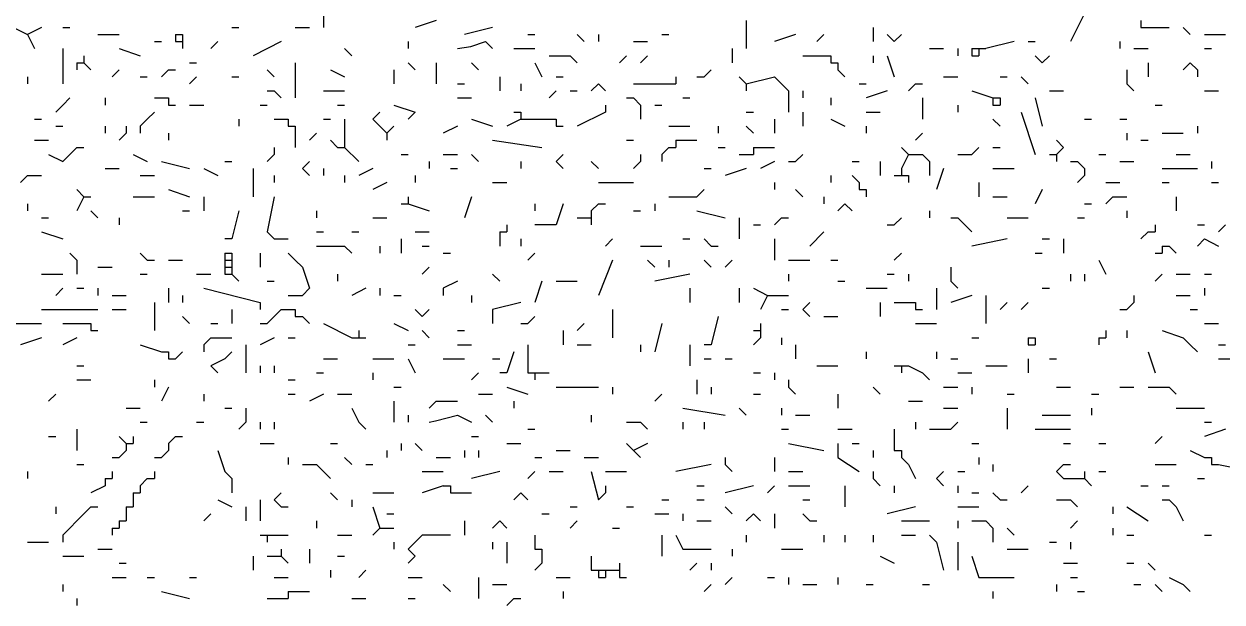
# Model space of a CAD drawing. Header units: inches. Extents: x 0 to 7.16, y 0 to 9.76.
# Drawn here: x 4.225 to 5.925, y 5.565 to 6.385 of the extents above; entities that cross this region are included whole.
import ezdxf

# ---------------------------------------------------------------- set-up
doc = ezdxf.new("R2010")
doc.units = ezdxf.units.IN
doc.header["$MEASUREMENT"] = 0

# ---------------------------------------------------------------- blocks, each defined once
blk = doc.blocks.new('drevoo')
at = {"linetype": 'Continuous'}
for points in [[(185.8202, -561.1801), (185.8002, -561.2001), (185.8002, -561.2301)], [(186.9002, -561.1901), (186.8902, -561.1901), (186.8602, -561.2501)], [(185.9602, -561.2201), (185.9302, -561.2301)], [(186.4002, -561.2201), (186.4002, -561.2601)], [(186.9602, -561.2201), (186.9602, -561.2301)], [(185.3602, -561.2301), (185.3802, -561.2401)], [(185.4002, -561.2301), (185.3802, -561.2401)], [(185.4302, -561.2301), (185.4402, -561.2301)], [(185.6702, -561.2301), (185.6802, -561.2301)], [(185.7602, -561.2301), (185.7802, -561.2301)], [(186.0402, -561.2301), (186.0002, -561.2401)], [(186.5802, -561.2301), (186.5802, -561.2501)], [(186.9602, -561.2301), (186.9702, -561.2301)], [(186.9702, -561.2301), (187.0002, -561.2301)], [(187.0202, -561.2301), (187.0302, -561.2401)], [(185.3802, -561.2401), (185.3902, -561.2601)], [(185.4802, -561.2401), (185.5102, -561.2401)], [(185.5602, -561.2501), (185.5702, -561.2501)], [(185.5902, -561.2401), (185.5902, -561.2501)], [(185.5902, -561.2401), (185.6002, -561.2401)], [(185.5902, -561.2501), (185.6002, -561.2501)], [(185.6002, -561.2401), (185.6002, -561.2501)], [(185.6002, -561.2501), (185.6002, -561.2601)], [(185.6502, -561.2501), (185.6402, -561.2601)], [(185.7402, -561.2501), (185.7002, -561.2701)], [(185.9202, -561.2501), (185.9202, -561.2601)], [(185.9902, -561.2601), (186.0092, -561.2571), (186.0302, -561.2501), (186.0402, -561.2601)], [(186.0902, -561.2401), (186.1002, -561.2401)], [(186.1602, -561.2401), (186.1702, -561.2501)], [(186.1902, -561.2401), (186.1902, -561.2501)], [(186.2402, -561.2501), (186.2602, -561.2501)], [(186.2802, -561.2401), (186.2902, -561.2401)], [(186.4702, -561.2401), (186.4402, -561.2501)], [(186.5102, -561.2401), (186.5002, -561.2501)], [(186.6202, -561.2401), (186.6102, -561.2501), (186.6002, -561.2401)], [(186.7802, -561.2501), (186.7402, -561.2601)], [(186.8002, -561.2501), (186.8102, -561.2501)], [(186.9302, -561.2501), (186.9302, -561.2601)], [(187.0502, -561.2401), (187.0802, -561.2401)], [(185.4302, -561.2601), (185.4302, -561.3101)], [(185.4602, -561.2701), (185.4602, -561.2801)], [(185.5102, -561.2601), (185.5402, -561.2701)], [(185.8302, -561.2601), (185.8402, -561.2701)], [(186.0702, -561.2601), (186.1002, -561.2601)], [(186.1202, -561.2701), (186.1502, -561.2701)], [(186.1502, -561.2701), (186.1602, -561.2801)], [(186.2302, -561.2701), (186.2202, -561.2801)], [(186.2602, -561.2701), (186.2502, -561.2801)], [(186.3802, -561.2601), (186.3802, -561.2801)], [(186.4802, -561.2701), (186.5102, -561.2701)], [(186.5102, -561.2701), (186.5202, -561.2701)], [(186.5202, -561.2701), (186.5202, -561.2801)], [(186.5802, -561.2701), (186.5802, -561.2801)], [(186.6002, -561.2701), (186.6102, -561.3001)], [(186.6602, -561.2601), (186.6802, -561.2601)], [(186.7002, -561.2601), (186.7002, -561.2701)], [(186.7202, -561.2601), (186.7202, -561.2701)], [(186.7202, -561.2601), (186.7302, -561.2601)], [(186.7202, -561.2701), (186.7302, -561.2701)], [(186.7302, -561.2601), (186.7302, -561.2701)], [(186.7302, -561.2601), (186.7402, -561.2601)], [(186.8102, -561.2701), (186.8202, -561.2801)], [(186.8302, -561.2701), (186.8202, -561.2801)], [(186.9502, -561.2601), (186.9702, -561.2601)], [(187.0502, -561.2601), (187.0602, -561.2601)], [(185.4502, -561.2801), (185.4502, -561.2901)], [(185.4502, -561.2801), (185.4602, -561.2801)], [(185.4602, -561.2801), (185.4702, -561.2901)], [(185.6102, -561.2801), (185.6202, -561.2801)], [(185.7602, -561.2801), (185.7602, -561.3301)], [(185.9202, -561.2801), (185.9302, -561.2901)], [(185.9602, -561.2801), (185.9602, -561.3101)], [(186.0102, -561.2801), (186.0202, -561.2901)], [(186.1002, -561.2801), (186.1102, -561.3001)], [(186.5202, -561.2801), (186.5302, -561.2801)], [(186.5302, -561.2801), (186.5302, -561.2901)], [(186.9702, -561.2801), (186.9702, -561.3001)], [(187.0302, -561.2801), (187.0202, -561.2901)], [(187.0302, -561.2801), (187.0402, -561.2901)], [(185.3802, -561.3001), (185.3802, -561.3101)], [(185.5102, -561.2901), (185.5002, -561.3001)], [(185.5402, -561.3001), (185.5502, -561.3001)], [(185.5802, -561.2901), (185.5702, -561.3001)], [(185.5802, -561.2901), (185.5902, -561.2901)], [(185.6202, -561.3001), (185.6102, -561.3101)], [(185.6702, -561.3001), (185.6802, -561.3001)], [(185.7202, -561.2901), (185.7302, -561.3001)], [(185.8102, -561.2901), (185.8302, -561.3001)], [(185.9002, -561.2901), (185.9002, -561.3101)], [(186.0502, -561.3001), (186.0502, -561.3201)], [(186.1302, -561.3001), (186.1402, -561.3001)], [(186.3002, -561.3001), (186.3002, -561.3101)], [(186.3302, -561.3001), (186.3402, -561.3001)], [(186.3502, -561.2901), (186.3402, -561.3001)], [(186.3902, -561.3001), (186.4002, -561.3101)], [(186.4002, -561.3101), (186.4402, -561.3001), (186.4502, -561.3101)], [(186.5302, -561.2901), (186.5402, -561.3001)], [(186.6802, -561.3001), (186.7002, -561.3001)], [(186.7602, -561.3001), (186.7702, -561.3001)], [(186.7902, -561.3001), (186.8002, -561.3101)], [(186.9402, -561.2901), (186.9402, -561.3101)], [(187.0402, -561.2901), (187.0402, -561.3001)], [(185.7202, -561.3201), (185.7302, -561.3201)], [(185.7302, -561.3201), (185.7402, -561.3301)], [(185.8002, -561.3201), (185.8302, -561.3201)], [(185.9902, -561.3101), (186.0002, -561.3101)], [(186.0802, -561.3101), (186.0802, -561.3201)], [(186.1302, -561.3201), (186.1202, -561.3301)], [(186.1502, -561.3201), (186.1602, -561.3201)], [(186.1902, -561.3101), (186.1802, -561.3201)], [(186.1902, -561.3101), (186.2002, -561.3201)], [(186.2402, -561.3101), (186.2902, -561.3101)], [(186.2902, -561.3101), (186.3002, -561.3101)], [(186.4002, -561.3101), (186.4002, -561.3201)], [(186.4502, -561.3101), (186.4602, -561.3201)], [(186.4602, -561.3201), (186.4602, -561.3501)], [(186.4802, -561.3201), (186.4802, -561.3301)], [(186.5602, -561.3101), (186.5702, -561.3101)], [(186.6002, -561.3201), (186.5702, -561.3301)], [(186.6402, -561.3101), (186.6302, -561.3201)], [(186.6402, -561.3101), (186.6502, -561.3101)], [(186.7202, -561.3201), (186.7502, -561.3301)], [(186.8302, -561.3201), (186.8502, -561.3201)], [(186.9402, -561.3101), (186.9502, -561.3201)], [(187.0502, -561.3201), (187.0702, -561.3201)], [(185.4402, -561.3301), (185.4302, -561.3401)], [(185.4902, -561.3301), (185.4902, -561.3401)], [(185.5602, -561.3301), (185.5702, -561.3301)], [(185.5702, -561.3301), (185.5802, -561.3301)], [(185.5802, -561.3301), (185.5802, -561.3401)], [(185.9902, -561.3301), (186.0102, -561.3301)], [(186.2302, -561.3301), (186.2402, -561.3301)], [(186.2402, -561.3301), (186.2502, -561.3401)], [(186.3102, -561.3301), (186.3202, -561.3301)], [(186.5202, -561.3301), (186.5202, -561.3401)], [(186.6502, -561.3301), (186.6502, -561.3601)], [(186.7502, -561.3301), (186.7502, -561.3401)], [(186.7502, -561.3301), (186.7602, -561.3301)], [(186.7602, -561.3301), (186.7602, -561.3401)], [(186.8102, -561.3301), (186.8202, -561.3701)], [(185.4302, -561.3401), (185.4202, -561.3501)], [(185.5602, -561.3501), (185.5502, -561.3601)], [(185.5802, -561.3401), (185.5902, -561.3401)], [(185.6102, -561.3401), (185.6302, -561.3401)], [(185.7102, -561.3401), (185.7202, -561.3401)], [(185.8202, -561.3401), (185.8302, -561.3401)], [(185.8802, -561.3501), (185.8702, -561.3601), (185.8902, -561.3801)], [(185.9002, -561.3401), (185.9302, -561.3501), (185.9202, -561.3601)], [(186.0702, -561.3501), (186.0802, -561.3501)], [(186.0802, -561.3501), (186.0802, -561.3601)], [(186.2002, -561.3401), (186.2002, -561.3501), (186.1602, -561.3701)], [(186.2502, -561.3401), (186.2502, -561.3601)], [(186.2702, -561.3401), (186.2802, -561.3401)], [(186.4002, -561.3501), (186.4102, -561.3501)], [(186.4802, -561.3501), (186.4802, -561.3701)], [(186.5702, -561.3501), (186.5902, -561.3501)], [(186.7002, -561.3401), (186.7002, -561.3501)], [(186.7502, -561.3401), (186.7602, -561.3401)], [(186.7902, -561.3501), (186.8102, -561.4101)], [(186.9802, -561.3401), (186.9902, -561.3401)], [(185.3902, -561.3601), (185.4002, -561.3601)], [(185.4202, -561.3701), (185.4302, -561.3701)], [(185.4902, -561.3701), (185.4902, -561.3801)], [(185.5202, -561.3701), (185.5202, -561.3801)], [(185.5502, -561.3601), (185.5402, -561.3701)], [(185.5402, -561.3701), (185.5402, -561.3801)], [(185.6802, -561.3601), (185.6802, -561.3701)], [(185.7302, -561.3601), (185.7402, -561.3601)], [(185.7402, -561.3601), (185.7502, -561.3601)], [(185.7502, -561.3601), (185.7502, -561.3701)], [(185.7502, -561.3701), (185.7602, -561.3701)], [(185.7602, -561.3701), (185.7602, -561.3801)], [(185.8002, -561.3601), (185.8102, -561.3601)], [(185.8302, -561.3601), (185.8302, -561.3901)], [(185.9002, -561.3701), (185.8902, -561.3801)], [(185.9902, -561.3701), (185.9702, -561.3801)], [(186.0102, -561.3601), (186.0402, -561.3701)], [(186.0802, -561.3601), (186.0602, -561.3701)], [(186.0802, -561.3601), (186.0902, -561.3601)], [(186.0902, -561.3601), (186.1202, -561.3601)], [(186.1202, -561.3601), (186.1302, -561.3601)], [(186.1302, -561.3601), (186.1302, -561.3701)], [(186.1302, -561.3701), (186.1402, -561.3701)], [(186.2902, -561.3701), (186.3202, -561.3701)], [(186.3602, -561.3701), (186.3602, -561.3801)], [(186.4002, -561.3701), (186.4102, -561.3801)], [(186.4402, -561.3601), (186.4402, -561.3801)], [(186.5202, -561.3601), (186.5402, -561.3701)], [(186.5702, -561.3701), (186.5702, -561.3801)], [(186.7502, -561.3601), (186.7602, -561.3701)], [(186.8802, -561.3601), (186.8902, -561.3601)], [(186.9302, -561.3601), (186.9402, -561.3601)], [(187.0402, -561.3701), (187.0402, -561.3801)], [(185.3902, -561.3901), (185.4102, -561.3901)], [(185.5202, -561.3801), (185.5102, -561.3901)], [(185.5802, -561.3801), (185.5802, -561.3901)], [(185.7602, -561.3801), (185.7602, -561.4001)], [(185.7902, -561.3801), (185.7802, -561.3901)], [(185.8102, -561.3901), (185.8202, -561.4001)], [(185.8302, -561.3901), (185.8302, -561.4001)], [(185.8902, -561.3801), (185.8902, -561.3901)], [(186.0402, -561.3901), (186.1102, -561.4001)], [(186.2302, -561.3901), (186.2402, -561.3901)], [(186.3002, -561.3901), (186.3002, -561.4001)], [(186.3002, -561.3901), (186.3102, -561.3901)], [(186.3102, -561.3901), (186.3302, -561.3901)], [(186.6502, -561.3801), (186.6402, -561.3901)], [(186.8402, -561.3901), (186.8502, -561.4001)], [(186.9402, -561.3801), (186.9402, -561.3901)], [(186.9602, -561.3901), (186.9702, -561.3901)], [(186.9902, -561.3801), (187.0202, -561.3801)], [(185.4502, -561.4001), (185.4402, -561.4101)], [(185.4502, -561.4001), (185.4602, -561.4001)], [(185.7302, -561.4001), (185.7302, -561.4101)], [(185.8202, -561.4001), (185.8302, -561.4001)], [(185.8302, -561.4001), (185.8502, -561.4201)], [(186.2902, -561.4001), (186.2802, -561.4101)], [(186.2902, -561.4001), (186.3002, -561.4001)], [(186.3602, -561.4001), (186.3702, -561.4001)], [(186.4102, -561.4001), (186.4102, -561.4101)], [(186.4102, -561.4001), (186.4202, -561.4001)], [(186.4202, -561.4001), (186.4402, -561.4001)], [(186.6202, -561.4001), (186.6302, -561.4101)], [(186.7302, -561.4001), (186.7202, -561.4101)], [(186.7502, -561.4001), (186.7602, -561.4001)], [(186.8502, -561.4001), (186.8402, -561.4101)], [(185.4102, -561.4101), (185.4302, -561.4201)], [(185.4402, -561.4101), (185.4302, -561.4201)], [(185.5302, -561.4101), (185.5502, -561.4201)], [(185.5702, -561.4201), (185.6102, -561.4301)], [(185.6602, -561.4201), (185.6702, -561.4201)], [(185.7302, -561.4101), (185.7202, -561.4201)], [(185.7802, -561.4201), (185.7702, -561.4301)], [(185.9102, -561.4101), (185.9202, -561.4101)], [(185.9502, -561.4201), (185.9502, -561.4301)], [(185.9702, -561.4101), (185.9902, -561.4101)], [(186.0102, -561.4101), (186.0202, -561.4201)], [(186.0802, -561.4201), (186.0802, -561.4301)], [(186.1402, -561.4101), (186.1302, -561.4201), (186.1402, -561.4301)], [(186.1802, -561.4201), (186.1902, -561.4301)], [(186.2502, -561.4201), (186.2402, -561.4301)], [(186.2502, -561.4101), (186.2502, -561.4201)], [(186.2802, -561.4101), (186.2802, -561.4201)], [(186.3902, -561.4101), (186.4002, -561.4101)], [(186.4002, -561.4101), (186.4102, -561.4101)], [(186.4402, -561.4201), (186.4202, -561.4301)], [(186.4602, -561.4201), (186.4702, -561.4201)], [(186.4802, -561.4101), (186.4702, -561.4201)], [(186.5502, -561.4201), (186.5602, -561.4201)], [(186.5902, -561.4201), (186.5902, -561.4401)], [(186.6302, -561.4101), (186.6202, -561.4301)], [(186.6302, -561.4101), (186.6502, -561.4101)], [(186.6502, -561.4101), (186.6602, -561.4201)], [(186.6602, -561.4201), (186.6602, -561.4401)], [(186.7002, -561.4101), (186.7202, -561.4101)], [(186.8302, -561.4101), (186.8402, -561.4101)], [(186.8402, -561.4101), (186.8402, -561.4201)], [(186.8602, -561.4201), (186.8702, -561.4201)], [(186.8702, -561.4201), (186.8802, -561.4301)], [(186.9002, -561.4101), (186.9102, -561.4101)], [(186.9302, -561.4201), (186.9502, -561.4201)], [(187.0102, -561.4101), (187.0302, -561.4101)], [(187.0602, -561.4201), (187.0602, -561.4301)], [(185.3802, -561.4401), (185.3702, -561.4501)], [(185.3802, -561.4401), (185.4002, -561.4401)], [(185.4902, -561.4301), (185.5102, -561.4301)], [(185.5402, -561.4401), (185.5602, -561.4401)], [(185.6302, -561.4301), (185.6502, -561.4401)], [(185.7002, -561.4301), (185.7002, -561.4701)], [(185.7302, -561.4401), (185.7302, -561.4501)], [(185.7702, -561.4301), (185.7802, -561.4401)], [(185.8002, -561.4301), (185.8002, -561.4401)], [(185.8302, -561.4401), (185.8302, -561.4501)], [(185.8702, -561.4301), (185.8502, -561.4401)], [(185.9302, -561.4401), (185.9302, -561.4501)], [(185.9802, -561.4301), (185.9902, -561.4301)], [(186.3402, -561.4301), (186.3502, -561.4301)], [(186.4002, -561.4301), (186.3702, -561.4401)], [(186.5202, -561.4401), (186.5202, -561.4501)], [(186.5502, -561.4401), (186.5602, -561.4501)], [(186.6102, -561.4401), (186.6202, -561.4401)], [(186.6202, -561.4301), (186.6202, -561.4401)], [(186.6202, -561.4401), (186.6302, -561.4401)], [(186.6302, -561.4401), (186.6302, -561.4501)], [(186.6802, -561.4301), (186.6702, -561.4601)], [(186.7502, -561.4301), (186.7802, -561.4301)], [(186.8802, -561.4401), (186.8702, -561.4501)], [(186.8802, -561.4301), (186.8802, -561.4401)], [(186.9902, -561.4301), (187.0402, -561.4301)], [(185.8902, -561.4501), (185.8702, -561.4601)], [(186.0402, -561.4501), (186.0602, -561.4501)], [(186.1902, -561.4501), (186.2402, -561.4501)], [(186.4402, -561.4501), (186.4402, -561.4601)], [(186.5602, -561.4501), (186.5602, -561.4601)], [(186.7302, -561.4501), (186.7302, -561.4701)], [(186.9102, -561.4501), (186.9302, -561.4501)], [(186.9902, -561.4501), (187.0002, -561.4501)], [(187.0602, -561.4501), (187.0702, -561.4501)], [(185.4502, -561.4601), (185.4602, -561.4701)], [(185.4602, -561.4701), (185.4502, -561.4901)], [(185.4602, -561.4701), (185.4702, -561.4701)], [(185.5302, -561.4701), (185.5602, -561.4701)], [(185.5802, -561.4601), (185.6102, -561.4701)], [(185.6302, -561.4701), (185.6302, -561.4901)], [(185.7302, -561.4701), (185.7202, -561.5201)], [(185.9202, -561.4701), (185.9202, -561.4801)], [(186.0102, -561.4701), (186.0002, -561.5001)], [(186.2902, -561.4701), (186.3302, -561.4701)], [(186.3402, -561.4601), (186.3302, -561.4701)], [(186.4702, -561.4601), (186.4802, -561.4701)], [(186.5102, -561.4701), (186.5102, -561.4801)], [(186.5602, -561.4601), (186.5702, -561.4601)], [(186.5702, -561.4601), (186.5702, -561.4701)], [(186.7502, -561.4701), (186.7702, -561.4701)], [(186.8202, -561.4601), (186.8102, -561.4801)], [(186.9202, -561.4701), (186.9102, -561.4801)], [(186.9202, -561.4701), (186.9402, -561.4701)], [(187.0102, -561.4701), (187.0102, -561.4901)], [(185.3802, -561.4801), (185.3802, -561.4901)], [(185.4702, -561.4901), (185.4802, -561.5001)], [(185.6002, -561.4901), (185.6102, -561.4901)], [(185.6802, -561.4901), (185.6702, -561.5301), (185.6602, -561.5301)], [(185.7902, -561.4901), (185.7902, -561.5001)], [(185.9102, -561.4801), (185.9202, -561.4801)], [(185.9202, -561.4801), (185.9502, -561.4901)], [(186.1402, -561.4801), (186.1302, -561.5101), (186.1002, -561.5101)], [(186.1002, -561.4801), (186.1002, -561.4901)], [(186.1902, -561.4801), (186.1802, -561.4901)], [(186.1802, -561.4901), (186.1802, -561.5001)], [(186.1902, -561.4801), (186.2002, -561.4801)], [(186.2402, -561.4901), (186.2502, -561.4901)], [(186.2702, -561.4801), (186.2702, -561.4901)], [(186.3302, -561.4901), (186.3702, -561.5001)], [(186.5402, -561.4801), (186.5302, -561.4901)], [(186.5402, -561.4801), (186.5502, -561.4901)], [(186.6602, -561.4901), (186.6602, -561.5001)], [(186.8802, -561.4801), (186.8902, -561.4801)], [(186.9402, -561.4901), (186.9402, -561.5001)], [(185.4002, -561.5001), (185.4102, -561.5001)], [(185.5102, -561.5001), (185.5102, -561.5101)], [(185.8702, -561.5001), (185.8902, -561.5001)], [(186.1602, -561.5001), (186.1702, -561.5001)], [(186.1702, -561.5001), (186.1802, -561.5001)], [(186.1802, -561.5001), (186.1802, -561.5101)], [(186.3902, -561.5001), (186.3902, -561.5301)], [(186.4502, -561.5001), (186.4402, -561.5101)], [(186.4502, -561.5001), (186.4602, -561.5001)], [(186.6202, -561.5001), (186.6102, -561.5101)], [(186.6902, -561.5001), (186.7002, -561.5001)], [(186.7002, -561.5001), (186.7102, -561.5101)], [(186.7702, -561.5001), (186.8002, -561.5001)], [(186.8702, -561.5001), (186.8802, -561.5001)], [(185.4002, -561.5201), (185.4302, -561.5301)], [(185.7202, -561.5201), (185.7302, -561.5301)], [(185.7902, -561.5201), (185.8002, -561.5201)], [(185.8402, -561.5201), (185.8502, -561.5201)], [(185.9302, -561.5201), (185.9502, -561.5201)], [(186.0502, -561.5201), (186.0502, -561.5301)], [(186.0502, -561.5201), (186.0602, -561.5201)], [(186.0602, -561.5101), (186.0602, -561.5201)], [(186.4102, -561.5101), (186.4202, -561.5101)], [(186.5102, -561.5201), (186.4902, -561.5401)], [(186.6002, -561.5101), (186.6102, -561.5101)], [(186.7102, -561.5101), (186.7202, -561.5201)], [(186.9702, -561.5201), (186.9602, -561.5301)], [(186.9702, -561.5201), (186.9802, -561.5201)], [(186.9802, -561.5101), (186.9802, -561.5201)], [(187.0402, -561.5101), (187.0502, -561.5101)], [(187.0802, -561.5101), (187.0702, -561.5201)], [(185.7302, -561.5301), (185.7502, -561.5301)], [(185.7902, -561.5401), (185.8302, -561.5401)], [(185.8302, -561.5401), (185.8402, -561.5501)], [(185.8802, -561.5401), (185.8802, -561.5501)], [(185.9102, -561.5301), (185.9102, -561.5501)], [(185.9402, -561.5401), (185.9502, -561.5401)], [(186.0502, -561.5301), (186.0502, -561.5401)], [(186.0802, -561.5301), (186.0802, -561.5401)], [(186.2102, -561.5301), (186.2002, -561.5401)], [(186.2502, -561.5401), (186.2802, -561.5401)], [(186.3102, -561.5301), (186.3202, -561.5301)], [(186.3402, -561.5301), (186.3502, -561.5401)], [(186.3502, -561.5401), (186.3602, -561.5401)], [(186.4402, -561.5301), (186.4402, -561.5601)], [(186.7702, -561.5301), (186.7202, -561.5401)], [(186.8202, -561.5301), (186.8302, -561.5301)], [(186.8502, -561.5301), (186.8502, -561.5501)], [(186.9902, -561.5401), (186.9902, -561.5501)], [(186.9902, -561.5401), (187.0002, -561.5401)], [(187.0002, -561.5401), (187.0102, -561.5501)], [(187.0502, -561.5301), (187.0402, -561.5401)], [(187.0502, -561.5301), (187.0702, -561.5401)], [(185.4402, -561.5501), (185.4502, -561.5601)], [(185.4502, -561.5601), (185.4502, -561.5801)], [(185.5402, -561.5501), (185.5502, -561.5601)], [(185.5502, -561.5601), (185.5602, -561.5601)], [(185.5802, -561.5601), (185.6002, -561.5601)], [(185.6602, -561.5501), (185.6602, -561.5601)], [(185.6602, -561.5501), (185.6702, -561.5501)], [(185.6602, -561.5601), (185.6602, -561.5701)], [(185.6602, -561.5601), (185.6702, -561.5601)], [(185.6702, -561.5501), (185.6702, -561.5601)], [(185.6702, -561.5601), (185.6702, -561.5701)], [(185.7102, -561.5501), (185.7102, -561.5701)], [(185.7502, -561.5501), (185.7602, -561.5601)], [(185.7602, -561.5601), (185.7702, -561.5701)], [(185.9702, -561.5501), (185.9802, -561.5501)], [(186.1002, -561.5501), (186.0902, -561.5601)], [(186.2102, -561.5601), (186.1902, -561.6101)], [(186.2602, -561.5601), (186.2702, -561.5701)], [(186.2902, -561.5601), (186.2902, -561.5701)], [(186.3402, -561.5601), (186.3502, -561.5701)], [(186.3802, -561.5601), (186.3702, -561.5701)], [(186.4602, -561.5601), (186.4902, -561.5601)], [(186.5202, -561.5601), (186.5302, -561.5601)], [(186.6202, -561.5501), (186.6102, -561.5601)], [(186.8102, -561.5501), (186.8202, -561.5501)], [(186.9002, -561.5601), (186.9102, -561.5801)], [(186.9802, -561.5501), (186.9902, -561.5501)], [(185.4802, -561.5701), (185.5002, -561.5701)], [(185.6602, -561.5701), (185.6602, -561.5801)], [(185.6602, -561.5701), (185.6702, -561.5701)], [(185.6702, -561.5701), (185.6702, -561.5801)], [(185.7702, -561.5701), (185.7802, -561.6001)], [(185.9502, -561.5701), (185.9402, -561.5801)], [(186.6902, -561.5701), (186.6902, -561.5901)], [(185.4002, -561.5801), (185.4302, -561.5801)], [(185.5402, -561.5801), (185.5502, -561.5801)], [(185.6202, -561.5801), (185.6402, -561.5801)], [(185.6602, -561.5801), (185.6702, -561.5801)], [(185.6702, -561.5801), (185.6802, -561.5901)], [(185.7202, -561.5901), (185.7302, -561.5901)], [(185.8202, -561.5801), (185.8202, -561.5901)], [(185.9902, -561.5901), (185.9702, -561.6001), (185.9702, -561.6101)], [(186.0402, -561.5801), (186.0502, -561.5901)], [(186.1102, -561.5901), (186.1002, -561.6201)], [(186.1302, -561.5901), (186.1602, -561.5901)], [(186.3202, -561.5801), (186.2702, -561.5901)], [(186.4602, -561.5801), (186.4602, -561.5901)], [(186.5302, -561.5901), (186.5402, -561.5901)], [(186.6002, -561.5801), (186.6102, -561.5801)], [(186.6302, -561.5801), (186.6302, -561.5901)], [(186.6902, -561.5901), (186.7002, -561.6001)], [(186.8602, -561.5801), (186.8602, -561.5901)], [(186.8802, -561.5801), (186.8802, -561.5901)], [(186.9902, -561.5801), (186.9802, -561.5901)], [(187.0102, -561.5801), (187.0302, -561.5801)], [(187.0502, -561.5801), (187.0602, -561.5801)], [(185.4302, -561.6001), (185.4202, -561.6101)], [(185.4502, -561.6001), (185.4602, -561.6001)], [(185.4802, -561.6001), (185.4802, -561.6101)], [(185.5002, -561.6101), (185.5202, -561.6101)], [(185.5802, -561.6001), (185.5802, -561.6201)], [(185.6002, -561.6101), (185.6002, -561.6201)], [(185.6302, -561.6001), (185.7102, -561.6201), (185.7102, -561.6301)], [(185.7502, -561.6101), (185.7702, -561.6101)], [(185.7802, -561.6001), (185.7702, -561.6101)], [(185.8602, -561.6001), (185.8402, -561.6101)], [(185.8802, -561.6001), (185.8802, -561.6101)], [(185.9002, -561.6101), (185.9102, -561.6101)], [(186.0102, -561.6101), (186.0102, -561.6201)], [(186.3202, -561.6001), (186.3202, -561.6201)], [(186.3902, -561.6001), (186.3902, -561.6201)], [(186.4102, -561.6001), (186.4302, -561.6101)], [(186.4302, -561.6101), (186.4202, -561.6301)], [(186.4302, -561.6101), (186.4602, -561.6101)], [(186.5702, -561.6001), (186.6002, -561.6001)], [(186.6702, -561.6001), (186.6702, -561.6301)], [(186.7202, -561.6101), (186.6902, -561.6201)], [(186.7402, -561.6101), (186.7402, -561.6501)], [(186.8202, -561.6001), (186.8302, -561.6001)], [(186.9502, -561.6101), (186.9502, -561.6201)], [(187.0102, -561.6101), (187.0302, -561.6101)], [(187.0502, -561.6001), (187.0502, -561.6101)], [(185.5602, -561.6201), (185.5602, -561.6601)], [(186.0802, -561.6201), (186.0402, -561.6301), (186.0402, -561.6501)], [(186.4902, -561.6201), (186.4802, -561.6301), (186.4902, -561.6401)], [(186.5902, -561.6201), (186.5902, -561.6401)], [(186.6102, -561.6201), (186.6302, -561.6201)], [(186.6302, -561.6201), (186.6402, -561.6201)], [(186.6402, -561.6201), (186.6402, -561.6301)], [(186.7702, -561.6201), (186.7602, -561.6301)], [(186.8002, -561.6201), (186.7902, -561.6301)], [(186.9502, -561.6201), (186.9402, -561.6301)], [(185.4002, -561.6301), (185.4802, -561.6301)], [(185.5002, -561.6301), (185.5202, -561.6301)], [(185.6002, -561.6401), (185.6102, -561.6501)], [(185.6702, -561.6301), (185.6702, -561.6501)], [(185.7302, -561.6401), (185.7202, -561.6501)], [(185.7402, -561.6301), (185.7302, -561.6401)], [(185.7402, -561.6301), (185.7502, -561.6301)], [(185.7502, -561.6301), (185.7602, -561.6301)], [(185.7602, -561.6301), (185.7602, -561.6401)], [(185.7602, -561.6401), (185.7702, -561.6401)], [(185.7702, -561.6401), (185.7802, -561.6501)], [(185.9302, -561.6301), (185.9402, -561.6401)], [(185.9502, -561.6301), (185.9402, -561.6401)], [(186.1002, -561.6401), (186.0902, -561.6501)], [(186.2102, -561.6301), (186.2102, -561.6701)], [(186.3602, -561.6401), (186.3502, -561.6801), (186.3402, -561.6801)], [(186.4502, -561.6301), (186.4602, -561.6301)], [(186.5102, -561.6401), (186.5302, -561.6401)], [(186.6402, -561.6301), (186.6502, -561.6301)], [(186.9302, -561.6301), (186.9402, -561.6301)], [(187.0302, -561.6301), (187.0402, -561.6301)], [(185.3602, -561.6501), (185.4002, -561.6501)], [(185.4302, -561.6501), (185.4602, -561.6501)], [(185.4602, -561.6501), (185.4702, -561.6501)], [(185.4702, -561.6501), (185.4702, -561.6601)], [(185.4702, -561.6601), (185.4802, -561.6601)], [(185.6402, -561.6501), (185.6502, -561.6501)], [(185.7102, -561.6501), (185.7202, -561.6501)], [(185.8002, -561.6501), (185.8402, -561.6701)], [(185.8502, -561.6601), (185.8502, -561.6701)], [(185.9002, -561.6501), (185.9202, -561.6601)], [(185.9402, -561.6601), (185.9502, -561.6701)], [(185.9902, -561.6601), (186.0002, -561.6601)], [(186.0802, -561.6501), (186.0902, -561.6501)], [(186.1402, -561.6601), (186.1402, -561.6801)], [(186.1702, -561.6501), (186.1602, -561.6601)], [(186.2802, -561.6501), (186.2702, -561.6901)], [(186.4102, -561.6601), (186.4202, -561.6601)], [(186.4202, -561.6501), (186.4202, -561.6601)], [(186.4202, -561.6601), (186.4202, -561.6701)], [(186.6402, -561.6501), (186.6702, -561.6501)], [(186.9102, -561.6601), (186.9102, -561.6701)], [(186.9402, -561.6601), (186.9402, -561.6701)], [(186.9902, -561.6601), (187.0202, -561.6701)], [(187.0502, -561.6501), (187.0702, -561.6501)], [(185.4002, -561.6701), (185.3702, -561.6801)], [(185.4502, -561.6701), (185.4302, -561.6801)], [(185.6402, -561.6701), (185.6302, -561.6801)], [(185.6402, -561.6701), (185.6702, -561.6701)], [(185.7302, -561.6701), (185.7102, -561.6801)], [(185.7502, -561.6701), (185.7602, -561.6701)], [(185.8402, -561.6701), (185.8502, -561.6701)], [(185.8502, -561.6701), (185.8602, -561.6701)], [(186.4202, -561.6701), (186.4102, -561.6801)], [(186.4502, -561.6701), (186.4502, -561.6801)], [(186.7202, -561.6701), (186.7302, -561.6701)], [(186.8002, -561.6701), (186.8002, -561.6801)], [(186.8002, -561.6701), (186.8102, -561.6701)], [(186.8102, -561.6701), (186.8102, -561.6801)], [(186.9002, -561.6701), (186.9002, -561.6801)], [(186.9002, -561.6701), (186.9102, -561.6701)], [(187.0202, -561.6701), (187.0302, -561.6801)], [(185.5402, -561.6801), (185.5702, -561.6901)], [(185.5702, -561.6901), (185.5802, -561.6901)], [(185.5802, -561.6901), (185.5802, -561.7001)], [(185.6002, -561.6901), (185.5902, -561.7001)], [(185.6302, -561.6801), (185.6302, -561.6901)], [(185.6702, -561.6901), (185.6602, -561.7001)], [(185.6902, -561.6801), (185.6902, -561.7201)], [(185.9202, -561.6801), (185.9302, -561.6801)], [(185.9902, -561.6801), (186.0102, -561.6801)], [(186.0702, -561.6901), (186.0602, -561.7201), (186.0502, -561.7201)], [(186.0902, -561.6801), (186.0902, -561.7101)], [(186.1602, -561.6801), (186.1802, -561.6801)], [(186.2502, -561.6801), (186.2502, -561.6901)], [(186.3202, -561.6801), (186.3202, -561.7101)], [(186.4702, -561.6801), (186.4702, -561.7001)], [(186.5702, -561.6901), (186.5702, -561.7001)], [(186.6702, -561.6901), (186.6702, -561.7001)], [(186.8002, -561.6801), (186.8102, -561.6801)], [(186.9702, -561.6901), (186.9802, -561.7201)], [(187.0302, -561.6801), (187.0402, -561.6901)], [(187.0702, -561.6801), (187.0802, -561.6801)], [(185.4502, -561.7101), (185.4602, -561.7101)], [(185.5802, -561.7001), (185.5902, -561.7001)], [(185.6602, -561.7001), (185.6402, -561.7101)], [(185.6402, -561.7101), (185.6502, -561.7201)], [(185.7102, -561.7101), (185.7102, -561.7201)], [(185.7302, -561.7101), (185.7302, -561.7201)], [(185.8002, -561.7001), (185.8202, -561.7001)], [(185.8702, -561.7001), (185.9002, -561.7001)], [(185.9202, -561.7001), (185.9302, -561.7201)], [(185.9702, -561.7001), (186.0002, -561.7001)], [(186.0402, -561.7001), (186.0502, -561.7001)], [(186.0902, -561.7101), (186.0902, -561.7201)], [(186.3402, -561.7001), (186.3502, -561.7001)], [(186.3702, -561.7001), (186.3802, -561.7001)], [(186.5002, -561.7101), (186.5302, -561.7101)], [(186.6102, -561.7101), (186.6202, -561.7101)], [(186.6202, -561.7101), (186.6202, -561.7201)], [(186.6202, -561.7101), (186.6302, -561.7101)], [(186.6302, -561.7101), (186.6502, -561.7201)], [(186.6902, -561.7001), (186.7002, -561.7001)], [(186.7402, -561.7101), (186.7702, -561.7101)], [(186.8002, -561.7001), (186.8002, -561.7201)], [(186.8302, -561.7001), (186.8402, -561.7001)], [(187.0702, -561.7001), (187.1002, -561.7001)], [(185.4502, -561.7301), (185.4702, -561.7301)], [(185.5602, -561.7301), (185.5602, -561.7401)], [(185.7502, -561.7301), (185.7602, -561.7301)], [(185.7902, -561.7201), (185.8002, -561.7201)], [(185.8702, -561.7201), (185.8702, -561.7301)], [(186.0202, -561.7201), (186.0102, -561.7301)], [(186.0902, -561.7201), (186.1002, -561.7201)], [(186.1002, -561.7201), (186.1002, -561.7301)], [(186.1002, -561.7201), (186.1102, -561.7201)], [(186.1102, -561.7201), (186.1202, -561.7201)], [(186.3302, -561.7301), (186.3302, -561.7501)], [(186.4102, -561.7201), (186.4202, -561.7201)], [(186.4402, -561.7201), (186.4402, -561.7301)], [(186.4602, -561.7301), (186.4602, -561.7401)], [(186.6502, -561.7201), (186.6602, -561.7301)], [(186.7002, -561.7201), (186.7202, -561.7201)], [(185.5802, -561.7401), (185.5702, -561.7601)], [(185.9002, -561.7401), (185.9102, -561.7401)], [(186.0602, -561.7401), (186.0902, -561.7501)], [(186.1302, -561.7401), (186.1902, -561.7401)], [(186.2102, -561.7401), (186.2102, -561.7501)], [(186.3502, -561.7401), (186.3502, -561.7501)], [(186.4602, -561.7401), (186.4702, -561.7501)], [(186.5802, -561.7401), (186.5902, -561.7501)], [(186.6802, -561.7401), (186.7002, -561.7401)], [(186.7202, -561.7401), (186.7202, -561.7501)], [(186.8402, -561.7401), (186.8602, -561.7401)], [(186.9302, -561.7401), (186.9502, -561.7401)], [(186.9702, -561.7401), (187.0002, -561.7401)], [(187.0002, -561.7401), (187.0102, -561.7501)], [(185.4202, -561.7501), (185.4102, -561.7601)], [(185.6302, -561.7501), (185.6302, -561.7601)], [(185.7502, -561.7501), (185.7602, -561.7501)], [(185.8002, -561.7501), (185.7802, -561.7601)], [(185.8202, -561.7501), (185.8402, -561.7501)], [(185.9002, -561.7601), (185.9002, -561.7901)], [(185.9602, -561.7601), (185.9502, -561.7701)], [(185.9602, -561.7601), (185.9902, -561.7601)], [(186.0202, -561.7501), (186.0402, -561.7501)], [(186.0702, -561.7601), (186.0702, -561.7701)], [(186.2802, -561.7501), (186.2702, -561.7601)], [(186.4102, -561.7501), (186.4202, -561.7501)], [(186.5302, -561.7501), (186.5302, -561.7701)], [(186.6302, -561.7601), (186.6502, -561.7601)], [(186.7702, -561.7501), (186.7802, -561.7501)], [(186.8902, -561.7501), (186.9002, -561.7501)], [(185.5202, -561.7701), (185.5402, -561.7701)], [(185.6602, -561.7701), (185.6702, -561.7701)], [(185.6902, -561.7701), (185.6902, -561.7901)], [(185.8402, -561.7701), (185.8502, -561.7901)], [(185.9202, -561.7801), (185.9202, -561.7901)], [(185.9502, -561.7901), (185.9592, -561.7881), (185.9902, -561.7801), (186.0102, -561.7901)], [(186.0302, -561.7801), (186.0402, -561.7901)], [(186.1802, -561.7801), (186.1802, -561.7901)], [(186.3102, -561.7701), (186.3702, -561.7801)], [(186.3902, -561.7701), (186.4002, -561.7801)], [(186.4502, -561.7701), (186.4502, -561.7801)], [(186.4702, -561.7801), (186.4902, -561.7801)], [(186.6802, -561.7701), (186.7002, -561.7701)], [(186.7702, -561.7701), (186.7702, -561.8001)], [(186.8202, -561.7801), (186.8602, -561.7801)], [(186.8902, -561.7701), (186.8902, -561.7801)], [(187.0102, -561.7701), (187.0502, -561.7701)], [(185.5402, -561.7901), (185.5502, -561.7901)], [(185.6202, -561.7901), (185.6302, -561.7901)], [(185.6902, -561.7901), (185.6802, -561.8001)], [(185.7102, -561.7901), (185.7102, -561.8001)], [(185.7302, -561.7901), (185.7302, -561.8001)], [(185.8502, -561.7901), (185.8602, -561.8001)], [(186.2302, -561.7901), (186.2502, -561.7901)], [(186.2502, -561.7901), (186.2602, -561.8001)], [(186.3102, -561.7901), (186.3102, -561.8001)], [(186.3402, -561.7901), (186.3402, -561.8001)], [(186.6402, -561.7901), (186.6402, -561.8001)], [(186.7002, -561.7901), (186.6902, -561.8001)], [(187.0502, -561.7901), (187.0602, -561.7901)], [(185.4102, -561.8101), (185.4202, -561.8101)], [(185.4502, -561.8001), (185.4502, -561.8301)], [(185.5102, -561.8101), (185.5202, -561.8201)], [(185.5302, -561.8101), (185.5302, -561.8201)], [(185.5902, -561.8101), (185.5802, -561.8201)], [(185.5902, -561.8101), (185.6002, -561.8101)], [(186.0102, -561.8101), (186.0202, -561.8101)], [(186.0902, -561.8001), (186.1002, -561.8001)], [(186.4502, -561.8001), (186.4602, -561.8001)], [(186.5302, -561.8001), (186.5502, -561.8001)], [(186.6102, -561.8001), (186.6102, -561.8201)], [(186.6602, -561.8001), (186.6902, -561.8001)], [(186.8102, -561.8001), (186.8602, -561.8001)], [(186.9902, -561.8101), (186.9802, -561.8201)], [(187.0802, -561.8001), (187.0502, -561.8101)], [(185.5202, -561.8301), (185.5102, -561.8401)], [(185.5202, -561.8201), (185.5202, -561.8301)], [(185.5202, -561.8201), (185.5302, -561.8201)], [(185.5802, -561.8301), (185.5702, -561.8401)], [(185.5802, -561.8201), (185.5802, -561.8301)], [(185.6502, -561.8301), (185.6602, -561.8601)], [(185.7102, -561.8201), (185.7302, -561.8201)], [(185.8102, -561.8201), (185.8202, -561.8201)], [(185.8902, -561.8301), (185.8902, -561.8401)], [(185.9102, -561.8201), (185.9102, -561.8301)], [(185.9302, -561.8201), (185.9402, -561.8301)], [(186.0002, -561.8301), (186.0002, -561.8401)], [(186.0202, -561.8301), (186.0202, -561.8401)], [(186.0602, -561.8201), (186.0802, -561.8201)], [(186.1302, -561.8301), (186.1502, -561.8301)], [(186.2302, -561.8201), (186.2402, -561.8301)], [(186.2602, -561.8201), (186.2402, -561.8301)], [(186.2402, -561.8301), (186.2502, -561.8401)], [(186.4602, -561.8201), (186.5102, -561.8301)], [(186.5302, -561.8201), (186.5302, -561.8401), (186.5602, -561.8601)], [(186.5502, -561.8201), (186.5602, -561.8201)], [(186.5802, -561.8301), (186.5802, -561.8401)], [(186.6102, -561.8201), (186.6102, -561.8301)], [(186.6102, -561.8301), (186.6202, -561.8301)], [(186.6202, -561.8301), (186.6202, -561.8401)], [(186.7202, -561.8201), (186.7302, -561.8201)], [(186.8502, -561.8201), (186.8602, -561.8201)], [(186.9002, -561.8201), (186.9102, -561.8201)], [(187.0302, -561.8301), (187.0502, -561.8401)], [(185.5002, -561.8401), (185.5102, -561.8401)], [(185.5602, -561.8401), (185.5702, -561.8401)], [(185.7502, -561.8401), (185.7502, -561.8501)], [(185.8302, -561.8401), (185.8402, -561.8501)], [(185.9602, -561.8401), (185.9802, -561.8401)], [(186.1002, -561.8401), (186.1102, -561.8401)], [(186.1702, -561.8401), (186.1902, -561.8401)], [(186.3702, -561.8401), (186.3702, -561.8501)], [(186.4402, -561.8401), (186.4402, -561.8601)], [(186.6202, -561.8401), (186.6302, -561.8501)], [(186.7302, -561.8401), (186.7302, -561.8501)], [(187.0502, -561.8401), (187.0602, -561.8401)], [(187.0602, -561.8401), (187.0602, -561.8501)], [(185.3802, -561.8601), (185.3802, -561.8701)], [(185.4502, -561.8501), (185.4602, -561.8501)], [(185.5002, -561.8601), (185.5002, -561.8701)], [(185.5602, -561.8601), (185.5602, -561.8701)], [(185.6602, -561.8601), (185.6702, -561.8701)], [(185.7702, -561.8501), (185.7902, -561.8501), (185.8102, -561.8701)], [(185.8602, -561.8501), (185.8702, -561.8501)], [(185.9402, -561.8601), (185.9702, -561.8601)], [(186.0502, -561.8601), (186.0102, -561.8701)], [(186.1002, -561.8601), (186.0902, -561.8701)], [(186.1202, -561.8601), (186.1402, -561.8601)], [(186.1802, -561.8601), (186.1902, -561.9001)], [(186.2002, -561.8601), (186.2302, -561.8601)], [(186.3502, -561.8501), (186.3002, -561.8601)], [(186.3702, -561.8501), (186.3802, -561.8601)], [(186.4602, -561.8601), (186.4802, -561.8601)], [(186.5802, -561.8601), (186.5802, -561.8701)], [(186.6302, -561.8501), (186.6402, -561.8701)], [(186.6802, -561.8601), (186.6702, -561.8701)], [(186.7002, -561.8601), (186.7102, -561.8601)], [(186.7502, -561.8501), (186.7502, -561.8601)], [(186.8502, -561.8501), (186.8402, -561.8601)], [(186.8402, -561.8601), (186.8502, -561.8701)], [(186.8502, -561.8501), (186.8602, -561.8501)], [(186.8802, -561.8601), (186.8802, -561.8701)], [(186.9002, -561.8601), (186.9102, -561.8601)], [(186.9802, -561.8501), (187.0102, -561.8501)], [(187.0602, -561.8501), (187.0702, -561.8501)], [(187.0702, -561.8501), (187.1202, -561.8601)], [(185.4902, -561.8801), (185.4702, -561.8901)], [(185.4902, -561.8701), (185.4902, -561.8801)], [(185.4902, -561.8701), (185.5002, -561.8701)], [(185.5502, -561.8701), (185.5402, -561.8801)], [(185.5402, -561.8801), (185.5402, -561.8901)], [(185.5502, -561.8701), (185.5602, -561.8701)], [(185.6702, -561.8701), (185.6702, -561.8901)], [(185.9702, -561.8801), (185.9402, -561.8901)], [(185.9702, -561.8801), (185.9802, -561.8801)], [(185.9802, -561.8801), (185.9802, -561.8901)], [(186.2002, -561.8801), (186.2002, -561.8901)], [(186.3302, -561.8801), (186.3402, -561.8801)], [(186.4102, -561.8801), (186.3702, -561.8901)], [(186.4402, -561.8801), (186.4302, -561.8901)], [(186.4602, -561.8801), (186.4902, -561.8801)], [(186.5402, -561.8801), (186.5402, -561.9101)], [(186.5802, -561.8701), (186.5902, -561.8801)], [(186.6102, -561.8801), (186.6102, -561.8901)], [(186.6702, -561.8701), (186.6802, -561.8801)], [(186.7002, -561.8801), (186.7002, -561.8901)], [(186.8002, -561.8801), (186.7902, -561.8901)], [(186.8502, -561.8701), (186.8702, -561.8701)], [(186.8702, -561.8701), (186.8802, -561.8701)], [(186.8802, -561.8701), (186.8902, -561.8801)], [(186.9602, -561.8801), (186.9702, -561.8801)], [(186.9902, -561.8801), (187.0002, -561.8801)], [(187.0402, -561.8701), (187.0502, -561.8701)], [(185.5302, -561.8901), (185.5302, -561.9001)], [(185.5302, -561.8901), (185.5402, -561.8901)], [(185.5302, -561.9001), (185.5302, -561.9101)], [(185.6502, -561.9001), (185.6702, -561.9101)], [(185.7102, -561.9001), (185.7102, -561.9301)], [(185.7402, -561.8901), (185.7302, -561.9001), (185.7402, -561.9101), (185.7502, -561.9101)], [(185.8102, -561.8901), (185.8202, -561.9001)], [(185.8402, -561.9001), (185.8402, -561.9101)], [(185.8702, -561.8901), (185.9002, -561.8901)], [(185.9802, -561.8901), (185.9902, -561.8901)], [(185.9902, -561.8901), (186.0102, -561.8901)], [(186.0702, -561.9001), (186.0802, -561.8901), (186.0902, -561.9001)], [(186.2002, -561.8901), (186.1902, -561.9001)], [(186.2802, -561.9001), (186.2902, -561.9001)], [(186.3302, -561.9001), (186.3402, -561.9001)], [(186.4802, -561.9001), (186.4902, -561.9001)], [(186.7202, -561.8901), (186.7302, -561.8901)], [(186.7502, -561.8901), (186.7602, -561.9001)], [(186.7602, -561.9001), (186.7702, -561.9001)], [(186.8402, -561.9001), (186.8602, -561.9001)], [(186.8602, -561.9001), (186.8702, -561.9101)], [(186.9902, -561.9001), (187.0002, -561.9001)], [(187.0002, -561.9001), (187.0102, -561.9101)], [(185.4202, -561.9101), (185.4202, -561.9201)], [(185.4702, -561.9101), (185.4602, -561.9201)], [(185.4702, -561.9101), (185.4802, -561.9101)], [(185.5202, -561.9101), (185.5202, -561.9201)], [(185.5202, -561.9101), (185.5302, -561.9101)], [(185.6902, -561.9101), (185.6902, -561.9301)], [(185.8702, -561.9101), (185.8802, -561.9401)], [(186.1502, -561.9101), (186.1602, -561.9101)], [(186.2302, -561.9101), (186.2402, -561.9101)], [(186.3702, -561.9101), (186.3802, -561.9201)], [(186.6402, -561.9101), (186.6002, -561.9201)], [(186.7002, -561.9101), (186.7302, -561.9101)], [(186.9202, -561.9101), (186.9202, -561.9201)], [(186.9402, -561.9101), (186.9702, -561.9301)], [(187.0102, -561.9101), (187.0202, -561.9301)], [(185.4502, -561.9301), (185.4402, -561.9401)], [(185.4602, -561.9201), (185.4502, -561.9301)], [(185.5102, -561.9301), (185.5102, -561.9401)], [(185.5102, -561.9301), (185.5202, -561.9301)], [(185.5202, -561.9201), (185.5202, -561.9301)], [(185.6402, -561.9201), (185.6302, -561.9301)], [(185.7902, -561.9301), (185.7902, -561.9401)], [(185.8902, -561.9201), (185.9002, -561.9201)], [(186.0002, -561.9301), (186.0002, -561.9501)], [(186.0402, -561.9401), (186.0502, -561.9301), (186.0602, -561.9401)], [(186.1102, -561.9201), (186.1202, -561.9201)], [(186.1602, -561.9301), (186.1502, -561.9401)], [(186.2702, -561.9201), (186.2902, -561.9201)], [(186.3102, -561.9201), (186.3102, -561.9301)], [(186.3302, -561.9301), (186.3502, -561.9301)], [(186.4102, -561.9201), (186.4002, -561.9301)], [(186.4102, -561.9201), (186.4202, -561.9301)], [(186.4402, -561.9201), (186.4402, -561.9401)], [(186.4802, -561.9201), (186.4902, -561.9301)], [(186.4902, -561.9301), (186.5002, -561.9301)], [(186.6202, -561.9301), (186.6602, -561.9301)], [(186.7002, -561.9301), (186.7002, -561.9401)], [(186.7202, -561.9301), (186.7402, -561.9301)], [(186.7402, -561.9301), (186.7502, -561.9401)], [(186.8702, -561.9301), (186.8602, -561.9401)], [(185.4402, -561.9401), (185.4302, -561.9501)], [(185.4302, -561.9501), (185.4302, -561.9601)], [(185.5002, -561.9401), (185.5002, -561.9501)], [(185.5002, -561.9401), (185.5102, -561.9401)], [(185.7102, -561.9501), (185.7202, -561.9501)], [(185.7202, -561.9501), (185.7202, -561.9601)], [(185.7202, -561.9501), (185.7302, -561.9501)], [(185.7302, -561.9501), (185.7502, -561.9501)], [(185.8202, -561.9501), (185.8402, -561.9501)], [(185.8802, -561.9401), (185.8702, -561.9501)], [(185.8802, -561.9401), (185.9002, -561.9401)], [(185.9802, -561.9501), (185.9402, -561.9501), (185.9202, -561.9701), (185.9302, -561.9801)], [(186.1002, -561.9501), (186.1002, -561.9601)], [(186.2102, -561.9401), (186.2202, -561.9401)], [(186.2802, -561.9501), (186.2802, -561.9801)], [(186.3002, -561.9501), (186.3102, -561.9701), (186.3502, -561.9701)], [(186.4002, -561.9501), (186.4002, -561.9601)], [(186.5102, -561.9501), (186.5102, -561.9601)], [(186.5402, -561.9501), (186.5402, -561.9601)], [(186.5802, -561.9501), (186.5802, -561.9601)], [(186.6202, -561.9501), (186.6402, -561.9501)], [(186.6602, -561.9501), (186.6702, -561.9601)], [(186.7502, -561.9401), (186.7502, -561.9601)], [(186.7702, -561.9401), (186.7802, -561.9501)], [(186.9202, -561.9401), (186.9202, -561.9501)], [(186.9402, -561.9501), (186.9502, -561.9501)], [(187.0502, -561.9501), (187.0602, -561.9501)], [(185.3802, -561.9601), (185.4102, -561.9601)], [(185.9002, -561.9601), (185.9002, -561.9701)], [(186.0402, -561.9601), (186.0402, -561.9701)], [(186.0602, -561.9601), (186.0602, -561.9901)], [(186.1002, -561.9601), (186.1002, -561.9701)], [(186.6702, -561.9601), (186.6802, -562.0001)], [(186.7002, -561.9601), (186.7002, -562.0001)], [(186.8302, -561.9601), (186.8402, -561.9601)], [(186.8602, -561.9601), (186.8602, -561.9701)], [(185.4302, -561.9801), (185.4602, -561.9801)], [(185.4802, -561.9701), (185.5002, -561.9701)], [(185.7002, -561.9801), (185.7002, -562.0001)], [(185.7202, -561.9801), (185.7302, -561.9801)], [(185.7302, -561.9801), (185.7402, -561.9801)], [(185.7402, -561.9701), (185.7402, -561.9801)], [(185.7402, -561.9801), (185.7502, -561.9901)], [(185.7802, -561.9701), (185.7802, -561.9901)], [(185.8202, -561.9801), (185.8302, -561.9801)], [(185.9302, -561.9801), (185.9202, -561.9901)], [(186.1002, -561.9701), (186.1102, -561.9701)], [(186.1102, -561.9701), (186.1102, -561.9801)], [(186.1102, -561.9801), (186.1102, -561.9901)], [(186.1802, -561.9801), (186.1802, -561.9901)], [(186.3802, -561.9701), (186.3802, -561.9801)], [(186.4502, -561.9701), (186.4802, -561.9701)], [(186.5902, -561.9801), (186.6102, -561.9901)], [(186.7202, -561.9801), (186.7302, -562.0101), (186.7802, -562.0101)], [(186.7702, -561.9701), (186.8002, -561.9701)], [(185.5102, -561.9901), (185.5202, -561.9901)], [(185.8102, -562.0001), (185.8102, -562.0101)], [(185.8602, -562.0001), (185.8502, -562.0101)], [(186.1102, -561.9901), (186.1002, -562.0001)], [(186.1802, -561.9901), (186.1802, -562.0001)], [(186.1802, -562.0001), (186.1902, -562.0001)], [(186.1902, -562.0001), (186.1902, -562.0101)], [(186.1902, -562.0001), (186.2002, -562.0001)], [(186.2002, -562.0001), (186.2002, -562.0101)], [(186.2002, -562.0001), (186.2102, -562.0001)], [(186.2102, -562.0001), (186.2202, -562.0001)], [(186.2202, -561.9901), (186.2202, -562.0001)], [(186.2202, -562.0001), (186.2202, -562.0101)], [(186.3302, -561.9901), (186.3202, -562.0001)], [(186.3502, -561.9901), (186.3502, -562.0001)], [(186.8502, -561.9901), (186.8702, -561.9901)], [(186.9402, -561.9901), (186.9502, -561.9901)], [(186.9702, -561.9901), (186.9802, -562.0001)], [(185.5002, -562.0101), (185.5202, -562.0101)], [(185.5502, -562.0101), (185.5602, -562.0101)], [(185.6102, -562.0101), (185.6202, -562.0101)], [(185.7302, -562.0101), (185.7502, -562.0101)], [(185.9202, -562.0101), (185.9402, -562.0101)], [(186.0202, -562.0101), (186.0202, -562.0401)], [(186.1302, -562.0101), (186.1502, -562.0101)], [(186.1902, -562.0101), (186.2002, -562.0101)], [(186.2202, -562.0101), (186.2302, -562.0101)], [(186.3802, -562.0101), (186.3702, -562.0201)], [(186.4302, -562.0101), (186.4402, -562.0101)], [(186.4602, -562.0101), (186.4602, -562.0201)], [(186.5302, -562.0101), (186.5302, -562.0201)], [(186.8602, -562.0101), (186.8702, -562.0101)], [(187.0002, -562.0101), (187.0202, -562.0201)], [(185.4302, -562.0201), (185.4302, -562.0301)], [(185.5702, -562.0301), (185.6102, -562.0401)], [(185.7502, -562.0301), (185.7502, -562.0401)], [(185.7502, -562.0301), (185.7602, -562.0301)], [(185.7602, -562.0301), (185.7802, -562.0301)], [(185.9702, -562.0201), (185.9802, -562.0301)], [(186.0402, -562.0201), (186.0602, -562.0201)], [(186.1402, -562.0301), (186.1402, -562.0401)], [(186.3502, -562.0201), (186.3402, -562.0301)], [(186.4802, -562.0201), (186.5002, -562.0201)], [(186.5702, -562.0201), (186.5802, -562.0201)], [(186.6502, -562.0201), (186.6602, -562.0201)], [(186.7502, -562.0301), (186.7502, -562.0401)], [(186.8402, -562.0201), (186.8402, -562.0301)], [(186.8702, -562.0301), (186.8802, -562.0301)], [(186.9502, -562.0201), (186.9602, -562.0201)], [(186.9802, -562.0201), (186.9902, -562.0301)], [(187.0202, -562.0201), (187.0302, -562.0301)], [(185.4502, -562.0401), (185.4502, -562.0501)], [(185.7202, -562.0401), (185.7402, -562.0401)], [(185.7402, -562.0401), (185.7502, -562.0401)], [(185.8402, -562.0401), (185.8602, -562.0401)], [(185.9202, -562.0401), (185.9302, -562.0401)], [(186.0702, -562.0401), (186.0602, -562.0501)], [(186.0702, -562.0401), (186.0802, -562.0401)]]:
    blk.add_lwpolyline(points, dxfattribs=at)
blk = doc.blocks.new('A$C347C32FF')
at = {"color": 1, "linetype": 'Continuous'}
blk.add_blockref('drevoo', (-181.1502, 567.6101), dxfattribs=at)

msp = doc.modelspace()

# ---------------------------------------------------------------- block references
msp.add_blockref('A$C347C32FF', (0, 0))

doc.saveas('drawing.dxf')
